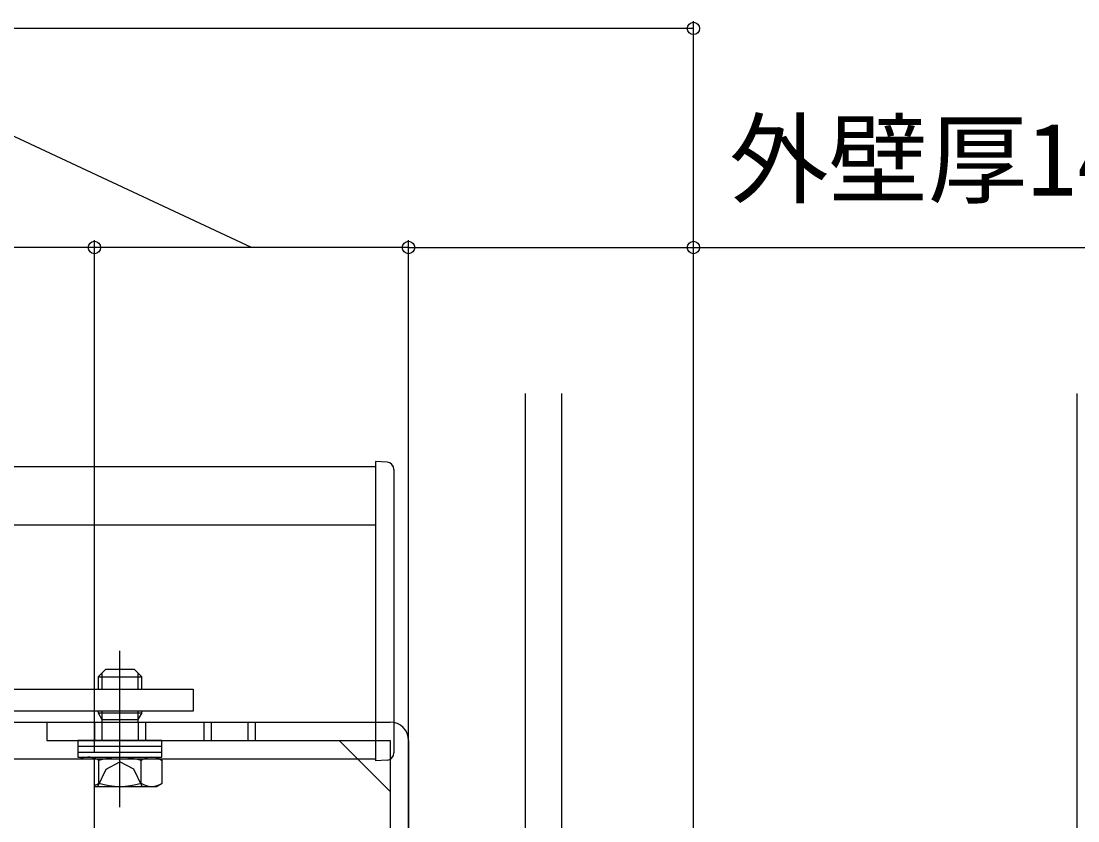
# Model space of a CAD drawing. Units: millimetres, scale not verified. Extents: x -700 to 700, y -1043 to 1037.
# Drawn here: x -265 to -120.4, y 361.9 to 471.4 of the extents above; entities that cross this region are included whole.
import ezdxf
from ezdxf.enums import TextEntityAlignment as Align

# ---------------------------------------------------------------- set-up
doc = ezdxf.new("R2010")
doc.units = ezdxf.units.MM
doc.header["$LTSCALE"] = 6
for name, color, linetype in [('0-3_YKK_12', 2, 'Continuous'), ('0-4_YKK_13', 4, 'Continuous'), ('0-5_YKK_D', 6, 'Continuous'), ('0-7_YSS_K', 3, 'Continuous')]:
    doc.layers.add(name, color=color, linetype=linetype)
doc.styles.add('ＭＳ ゴシック', font='')
doc.styles.get('ＭＳ ゴシック').set_extended_font_data('MS Gothic')

msp = doc.modelspace()

# ---------------------------------------------------------------- linework, layer by layer
at = {"layer": '0-3_YKK_12'}
for p, q in [((-120.5, 420.378), (-120.5, -262.616)), ((-343, 410.378), (-216.5, 410.378)), ((-343, 402.38), (-216.5, 402.38)), ((-343, 375.378), (-216.5, 375.378)), ((-343, 370.378), (-216.5, 370.378)), ((-310, 370.378), (-255, 370.378)), ((-255, 99.378), (-255, 370.378))]:
    msp.add_line(p, q, dxfattribs=at)
at = {"layer": '0-4_YKK_13'}
for p, q in [((-214, 409.985), (-214, 403.976)), ((-216.5, 403.713), (-216.5, 371.578)), ((-214, 403.976), (-214, 402.578)), ((-214, 402.578), (-214, 371.578)), ((-251.5, 363.756), (-251.5, 385.167)), ((-254.5, 381.578), (-253.5, 382.578)), ((-253.96, 382.118), (-253.96, 379.878)), ((-249.5, 382.578), (-253.5, 382.578)), ((-248.5, 381.578), (-249.5, 382.578)), ((-249.04, 382.118), (-249.04, 379.878)), ((-254.5, 381.578), (-248.5, 381.578)), ((-254.5, 381.578), (-254.5, 379.878)), ((-248.5, 379.878), (-248.5, 381.578)), ((-254.5, 376.878), (-254.5, 376.678)), ((-254.5, 376.678), (-248.5, 376.678)), ((-248.5, 376.678), (-249.04, 375.742)), ((-248.5, 376.678), (-248.5, 376.878)), ((-261.5, 375.378), (-214.5, 375.378)), ((-261.5, 375.378), (-261.5, 372.878)), ((-255, 375.378), (-255, 372.878)), ((-254, 375.378), (-254, 372.878)), ((-249, 375.378), (-249, 372.878)), ((-248, 375.378), (-248, 372.878)), ((-240, 375.378), (-240, 372.878)), ((-239, 375.378), (-239, 372.878)), ((-234, 375.378), (-234, 372.878)), ((-233, 375.378), (-233, 372.878)), ((-261.5, 372.878), (-214.5, 372.878)), ((-245.75, 372.878), (-257.25, 372.878)), ((-257.25, 372.078), (-257.25, 370.578)), ((-257.25, 372.078), (-245.75, 372.078)), ((-245.75, 370.578), (-245.75, 372.078)), ((-221.5, 372.878), (-214.5, 365.878)), ((-214.5, 372.878), (-214.5, 285.378)), ((-212, 372.878), (-212, 285.378)), ((-257.274, 371.278), (-245.727, 371.278)), ((-257.25, 370.578), (-245.75, 370.578)), ((-256.5, 370.578), (-256.846, 370.378)), ((-256.5, 370.578), (-246.5, 370.578)), ((-246.5, 370.578), (-245.727, 370.131)), ((-216.5, 371.578), (-216.5, 370.078)), ((-214, 371.578), (-214, 371.172)), ((-254.387, 367.024), (-254.387, 370.131)), ((-248.613, 367.024), (-248.613, 370.131)), ((-245.727, 367.024), (-245.727, 370.131)), ((-214.939, 370.174), (-216.5, 370.078)), ((-255, 366.578), (-246.5, 366.578)), ((-246.5, 366.578), (-245.727, 367.024))]:
    msp.add_line(p, q, dxfattribs=at)
for points in [[(-214.939, 410.983), (-216.5, 411.078), (-216.5, 403.713)], [(-254.5, 376.678), (-253.96, 375.742), (-249.04, 375.742)], [(-253.96, 376.878), (-253.96, 375.742), (-253.96, 375.378)], [(-249.04, 376.878), (-249.04, 375.742), (-249.04, 375.378)], [(-257.25, 372.878), (-257.25, 372.078), (-245.75, 372.078), (-245.75, 372.878)], [(-254.55, 366.575), (-253.4, 368.933), (-251.5, 369.943)], [(-248.45, 366.575), (-249.6, 368.933), (-251.5, 369.943)]]:
    msp.add_lwpolyline(points, dxfattribs=at)
msp.add_lwpolyline([(-241.5, 379.878), (-241.5, 376.878), (-291.5, 376.878), (-291.5, 379.878)], close=True, dxfattribs=at)
for centre, radius, start, end in [((-215, 409.985), 1, 0.00015, 86.50017), ((-214.5, 372.878), 2.5, 0, 90), ((-255.83, 368.022), 2.556, 55.61708, 112.78947), ((-251.5, 361.024), 9.554, 72.41276, 107.58724), ((-247.17, 368.022), 2.556, 55.61708, 124.38292), ((-215, 371.172), 1, 273.5, 0), ((-255.83, 369.134), 2.556, 288.95301, 304.38292), ((-251.5, 376.132), 9.554, 252.41276, 287.58724), ((-247.17, 369.134), 2.556, 235.61708, 304.38292)]:
    msp.add_arc(centre, radius, start, end, dxfattribs=at)
at = {"layer": '0-5_YKK_D'}
for p, q in [((-173, 470.378), (-278, 470.378)), ((-173, 420.378), (-173, 471.378)), ((-255, 371.378), (-255, 441.378)), ((-255, 371.378), (-255, 441.378)), ((-212, 420.378), (-212, 441.378)), ((-212, 420.378), (-212, 441.378)), ((-173, 420.378), (-173, 441.378)), ((-212, 440.378), (-255, 440.378))]:
    msp.add_line(p, q, dxfattribs=at)
for points in [[(-233.5, 440.378), (-297.63, 470.378), (-399.53, 470.378)], [(-255, 440.378), (-278, 440.378), (-307.309, 440.378)], [(-212, 440.378), (-173, 440.378), (-47.918, 440.378)]]:
    msp.add_lwpolyline(points, dxfattribs=at)
for centre in [(-173, 470.378), (-255, 440.378), (-255, 440.378), (-212, 440.378), (-212, 440.378), (-173, 440.378)]:
    msp.add_circle(centre, 0.85, dxfattribs=at)
at = {"layer": '0-7_YSS_K'}
for p, q in [((-212, 207.376), (-212, 420.378)), ((-196, 208.776), (-196, 420.378)), ((-191, 209.213), (-191, 420.378)), ((-173, -262.616), (-173, 420.378))]:
    msp.add_line(p, q, dxfattribs=at)

# ---------------------------------------------------------------- texts
at = {"layer": '0-5_YKK_D', "style": 'ＭＳ ゴシック'}
msp.add_text('外壁厚14～55', height=9.971, dxfattribs=at).set_placement((-168.105, 444.501), align=Align.BOTTOM_LEFT)

doc.saveas('drawing.dxf')
